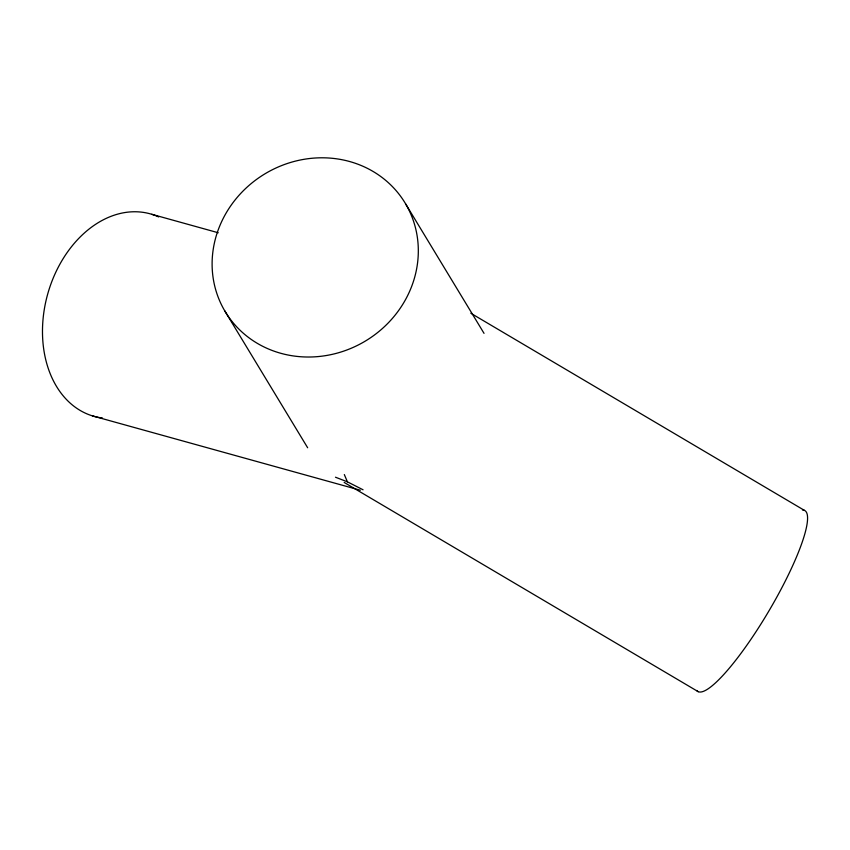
<?xml version="1.0" encoding="UTF-8"?>
<svg xmlns="http://www.w3.org/2000/svg" width="850" height="850" viewBox="0 0 850 850"><rect width="100%" height="100%" fill="white"/><g stroke="black" fill="none" stroke-linecap="round" stroke-linejoin="round"><path stroke-width="1.27" d="M151.746 214.285L218.238 232.751M92.533 415.905L360.368 490.237M363.056 489.781L347.416 481.844L335.474 477.211M470.847 313.257L804.408 510.372M344.165 482.439L698.264 691.698M405.769 204.117A105.071 97.527 -31.2 0 1 312.63 356.936A105.071 97.527 -31.2 0 1 227.237 211.183A105.071 97.527 -31.2 0 1 405.769 204.117L484.033 333.349M224.655 310.707L307.658 447.759M347.416 481.844L344.324 474.566M802.464 510A105.071 20.177 -59.4 0 1 769.781 609.471A105.071 20.177 -59.4 0 1 696.745 690.487M102.489 418.019A105.071 77.35 -74.5 0 1 47.664 294.164A105.071 77.35 -74.5 0 1 158.684 216.931"/></g></svg>
